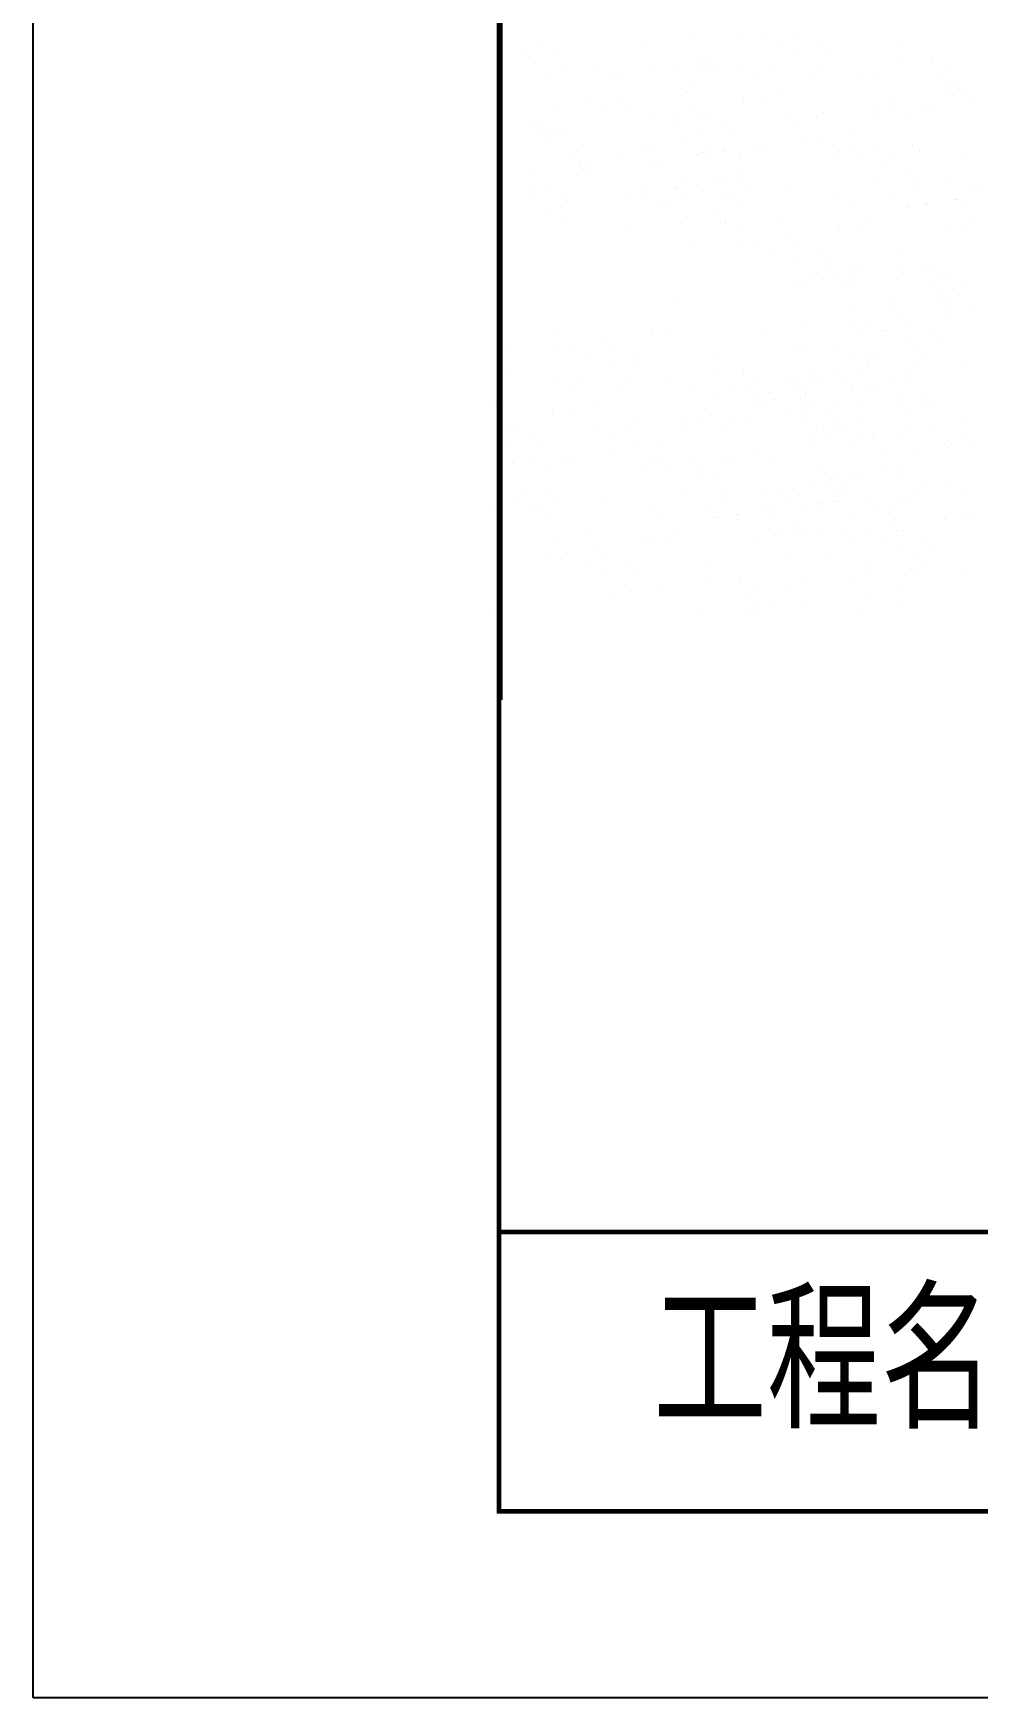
# Model space of a CAD drawing. Extents: x -1292 to 2908, y -1090 to 1828.
# Drawn here: x -1292 to -785, y -1090 to -196 of the extents above; entities that cross this region are included whole.
import ezdxf

# ---------------------------------------------------------------- set-up
doc = ezdxf.new("R2010")
doc.units = 0
doc.header["$MEASUREMENT"] = 0
doc.layers.get('0').update_dxf_attribs({"linetype": 'CONTINUOUS'})
doc.layers.add('TK', color=1, linetype='CONTINUOUS')
doc.layers.add('TREE', color=3, linetype='CONTINUOUS')
doc.styles.add('STYLE1', font='simsun.ttf', dxfattribs={"width": 0.7})

msp = doc.modelspace()

# ---------------------------------------------------------------- linework, layer by layer
for p, q in [((-1040.69, 2.38), (-1040.69, -554.35)), ((-835.17, -356.09), (-835.17, -356.09))]:
    msp.add_line(p, q)
at = {"layer": 'TK', "linetype": 'CONTINUOUS'}
for p, q in [((-1292.08, -1090.11), (-1292.08, 1827.67)), ((-1042.08, -990.11), (-1042.08, 1759.89)), ((2807.92, -990.11), (-1042.08, -990.11)), ((2907.92, -1090.11), (-1292.08, -1090.11))]:
    msp.add_line(p, q, dxfattribs=at)
at = {"layer": 'TK', "linetype": 'CONTINUOUS', "const_width": 2.5}
for points in [[(-1042.08, 1759.89), (-1042.08, -990.11), (2807.92, -990.11), (2807.92, 1759.89), (-1042.08, 1759.89)], [(-1042.08, -840.11), (2807.92, -840.11)]]:
    msp.add_lwpolyline(points, dxfattribs=at)
at = {"layer": 'TREE', "linetype": 'CONTINUOUS'}
for p, q in [((-1021.31, -200.91), (-1021.31, -200.91)), ((-962.08, -202.8), (-962.08, -202.8)), ((-936.83, -197.43), (-936.83, -197.43)), ((-911.71, -198.45), (-911.71, -198.45)), ((-901.3, -197.08), (-901.3, -197.08)), ((-891.5, -201.03), (-891.5, -201.03)), ((-881.31, -197.4), (-881.31, -197.4)), ((-868.49, -203.41), (-868.49, -203.41)), ((-825.54, -203.26), (-825.54, -203.26)), ((-1026.54, -205.89), (-1026.54, -205.89)), ((-1022.38, -212.85), (-1022.38, -212.85)), ((-1012.87, -206.28), (-1012.87, -206.28)), ((-947.56, -213.25), (-947.56, -213.25)), ((-936.18, -212.25), (-936.18, -212.25)), ((-931.3, -211.11), (-931.3, -211.11)), ((-929.77, -213.55), (-929.77, -213.55)), ((-881.46, -208.27), (-881.46, -208.27)), ((-870.28, -214.15), (-870.28, -214.15)), ((-864.8, -206.79), (-864.8, -206.79)), ((-825.33, -211.06), (-825.33, -211.06)), ((-809.37, -210.67), (-809.37, -210.67)), ((-808.93, -212.02), (-808.93, -212.02)), ((-1016.78, -218.25), (-1016.78, -218.25)), ((-1006.37, -216.88), (-1006.37, -216.88)), ((-990.11, -214.74), (-990.11, -214.74)), ((-980.97, -218.89), (-980.97, -218.89)), ((-975.81, -220.28), (-975.81, -220.28)), ((-957.97, -214.62), (-957.97, -214.62)), ((-936.71, -222.83), (-936.71, -222.83)), ((-932.15, -215.02), (-932.15, -215.02)), ((-926.08, -216.92), (-926.08, -216.92)), ((-911.29, -215.09), (-911.29, -215.09)), ((-902.85, -220.46), (-902.85, -220.46)), ((-897.07, -216.02), (-897.07, -216.02)), ((-875.6, -220.8), (-875.6, -220.8)), ((-849.57, -217.37), (-849.57, -217.37)), ((-838.38, -218.92), (-838.38, -218.92)), ((-805.64, -221.5), (-805.64, -221.5)), ((-800.93, -216.04), (-800.93, -216.04)), ((-794.53, -222.14), (-794.53, -222.14)), ((-995.33, -231.6), (-995.33, -231.6)), ((-975.19, -231.57), (-975.19, -231.57)), ((-943.51, -229.74), (-943.51, -229.74)), ((-941.86, -227.69), (-941.86, -227.69)), ((-910.8, -232.28), (-910.8, -232.28)), ((-890.09, -228.99), (-890.09, -228.99)), ((-829.72, -230.86), (-829.72, -230.86)), ((-802.55, -227.28), (-802.55, -227.28)), ((-801.95, -224.88), (-801.95, -224.88)), ((-798.29, -229.82), (-798.29, -229.82)), ((-792.14, -225.91), (-792.14, -225.91)), ((-1010.19, -238.51), (-1010.19, -238.51)), ((-984.16, -235.09), (-984.16, -235.09)), ((-972.16, -236.12), (-972.16, -236.12)), ((-948.7, -240.54), (-948.7, -240.54)), ((-938.5, -237.46), (-938.5, -237.46)), ((-934.77, -239.91), (-934.77, -239.91)), ((-930.25, -239.31), (-930.25, -239.31)), ((-911.33, -233.88), (-911.33, -233.88)), ((-900.92, -232.51), (-900.92, -232.51)), ((-867.96, -239.19), (-867.96, -239.19)), ((-840.7, -240.04), (-840.7, -240.04)), ((-839.94, -238.55), (-839.94, -238.55)), ((-830.29, -238.67), (-830.29, -238.67)), ((-814.03, -236.53), (-814.03, -236.53)), ((-808.01, -238.26), (-808.01, -238.26)), ((-786.86, -232.95), (-786.86, -232.95)), ((-1022.53, -246.72), (-1022.53, -246.72)), ((-1021.33, -243.59), (-1021.33, -243.59)), ((-1017.56, -249.95), (-1017.56, -249.95)), ((-960.82, -241.34), (-960.82, -241.34)), ((-946.36, -245.76), (-946.36, -245.76)), ((-921.95, -245.93), (-921.95, -245.93)), ((-918.27, -249.3), (-918.27, -249.3)), ((-886.4, -242.53), (-886.4, -242.53)), ((-880.54, -246.69), (-880.54, -246.69)), ((-871.69, -241.39), (-871.69, -241.39)), ((-852.06, -249.83), (-852.06, -249.83)), ((-820.32, -241.92), (-820.32, -241.92)), ((-1021.12, -251.39), (-1021.12, -251.39)), ((-1013.87, -253.32), (-1013.87, -253.32)), ((-1010.19, -251.51), (-1010.19, -251.51)), ((-1005.15, -250.99), (-1005.15, -250.99)), ((-996.72, -256.36), (-996.72, -256.36)), ((-965.04, -256.78), (-965.04, -256.78)), ((-941.8, -255.46), (-941.8, -255.46)), ((-934.92, -250.79), (-934.92, -250.79)), ((-931.81, -258.94), (-931.81, -258.94)), ((-922.16, -259.06), (-922.16, -259.06)), ((-905.9, -256.92), (-905.9, -256.92)), ((-899.89, -258.65), (-899.89, -258.65)), ((-878.73, -253.34), (-878.73, -253.34)), ((-868.32, -251.97), (-868.32, -251.97)), ((-837.6, -258.54), (-837.6, -258.54)), ((-820.03, -256.79), (-820.03, -256.79)), ((-1001.42, -261.83), (-1001.42, -261.83)), ((-998.71, -266.46), (-998.71, -266.46)), ((-998.34, -267.61), (-998.34, -267.61)), ((-997.74, -265.2), (-997.74, -265.2)), ((-992.16, -266.06), (-992.16, -266.06)), ((-975.68, -261.24), (-975.68, -261.24)), ((-961.53, -265.48), (-961.53, -265.48)), ((-961.35, -260.16), (-961.35, -260.16)), ((-953.98, -264.68), (-953.98, -264.68)), ((-935.45, -261.37), (-935.45, -261.37)), ((-932.57, -260.43), (-932.57, -260.43)), ((-929.12, -262.61), (-929.12, -262.61)), ((-921.66, -259.3), (-921.66, -259.3)), ((-912.86, -260.47), (-912.86, -260.47)), ((-912.19, -262.32), (-912.19, -262.32)), ((-861.02, -262.56), (-861.02, -262.56)), ((-859.45, -260.12), (-859.45, -260.12)), ((-851.78, -259.63), (-851.78, -259.63)), ((-848.1, -263.01), (-848.1, -263.01)), ((-833.63, -266.1), (-833.63, -266.1)), ((-830.66, -263.63), (-830.66, -263.63)), ((-816.35, -260.17), (-816.35, -260.17)), ((-793.27, -260.68), (-793.27, -260.68)), ((-1025.5, -271.18), (-1025.5, -271.18)), ((-996.47, -269.27), (-996.47, -269.27)), ((-994.07, -270.14), (-994.07, -270.14)), ((-943.95, -276.11), (-943.95, -276.11)), ((-920.69, -276.41), (-920.69, -276.41)), ((-912.36, -270.36), (-912.36, -270.36)), ((-840.8, -274.58), (-840.8, -274.58)), ((-822.22, -269), (-822.22, -269)), ((-798.95, -276.11), (-798.95, -276.11)), ((-1025.01, -281.07), (-1025.01, -281.07)), ((-1022.92, -285.75), (-1022.92, -285.75)), ((-1017.71, -277.97), (-1017.71, -277.97)), ((-1006.66, -283.61), (-1006.66, -283.61)), ((-974.52, -283.49), (-974.52, -283.49)), ((-964.45, -280.83), (-964.45, -280.83)), ((-964.11, -282.12), (-964.11, -282.12)), ((-947.86, -279.98), (-947.86, -279.98)), ((-947.44, -279.08), (-947.44, -279.08)), ((-942.52, -285.95), (-942.52, -285.95)), ((-932.03, -281.48), (-932.03, -281.48)), ((-925.42, -277.18), (-925.42, -277.18)), ((-922.53, -284.02), (-922.53, -284.02)), ((-916.21, -285.62), (-916.21, -285.62)), ((-911.91, -277.18), (-911.91, -277.18)), ((-908.22, -280.56), (-908.22, -280.56)), ((-885.14, -281.07), (-885.14, -281.07)), ((-860.25, -283.9), (-860.25, -283.9)), ((-829.01, -283.86), (-829.01, -283.86)), ((-819.51, -277.29), (-819.51, -277.29)), ((-819.06, -280.46), (-819.06, -280.46)), ((-796.74, -285.75), (-796.74, -285.75)), ((-795.59, -285.89), (-795.59, -285.89)), ((-788.93, -277.72), (-788.93, -277.72)), ((-785.24, -281.1), (-785.24, -281.1)), ((-1014.81, -291.43), (-1014.81, -291.43)), ((-1008.93, -290.04), (-1008.93, -290.04)), ((-956.01, -286.2), (-956.01, -286.2)), ((-949.86, -286.25), (-949.86, -286.25)), ((-940.64, -294.7), (-940.64, -294.7)), ((-924.04, -294.35), (-924.04, -294.35)), ((-914.09, -289.39), (-914.09, -289.39)), ((-851.81, -289.28), (-851.81, -289.28)), ((-823.41, -289.26), (-823.41, -289.26)), ((-822.26, -289.4), (-822.26, -289.4)), ((-813, -287.89), (-813, -287.89)), ((-811.85, -288.03), (-811.85, -288.03)), ((-791.86, -288.34), (-791.86, -288.34)), ((-1006.37, -296.8), (-1006.37, -296.8)), ((-974.42, -299.78), (-974.42, -299.78)), ((-920.4, -297.83), (-920.4, -297.83)), ((-920.36, -297.72), (-920.36, -297.72)), ((-910.93, -300.85), (-910.93, -300.85)), ((-890.82, -296.5), (-890.82, -296.5)), ((-860.29, -302.7), (-860.29, -302.7)), ((-859.76, -301.1), (-859.76, -301.1)), ((-849.88, -301.33), (-849.88, -301.33)), ((-845.36, -298.65), (-845.36, -298.65)), ((-801.97, -302.61), (-801.97, -302.61)), ((-792.01, -299.21), (-792.01, -299.21)), ((-789.14, -296.64), (-789.14, -296.64)), ((-939.25, -308.76), (-939.25, -308.76)), ((-914.13, -309.79), (-914.13, -309.79)), ((-903.72, -308.42), (-903.72, -308.42)), ((-893.92, -312.36), (-893.92, -312.36)), ((-887.46, -306.28), (-887.46, -306.28)), ((-883.73, -308.73), (-883.73, -308.73)), ((-883.88, -319.6), (-883.88, -319.6)), ((-870.91, -314.74), (-870.91, -314.74)), ((-867.23, -318.12), (-867.23, -318.12)), ((-864.86, -320.74), (-864.86, -320.74)), ((-851.35, -320.75), (-851.35, -320.75)), ((-827.96, -314.6), (-827.96, -314.6)), ((-881.96, -329.51), (-881.96, -329.51)), ((-872.71, -325.48), (-872.71, -325.48)), ((-871.47, -325.04), (-871.47, -325.04)), ((-861.97, -327.58), (-861.97, -327.58)), ((-855.65, -329.19), (-855.65, -329.19)), ((-852, -328.7), (-852, -328.7)), ((-847.66, -324.12), (-847.66, -324.12)), ((-827.75, -322.4), (-827.75, -322.4)), ((-824.58, -324.63), (-824.58, -324.63)), ((-811.79, -322), (-811.79, -322)), ((-811.35, -323.35), (-811.35, -323.35)), ((-803.35, -327.37), (-803.35, -327.37)), ((-799.69, -327.47), (-799.69, -327.47)), ((-878.02, -332.13), (-878.02, -332.13)), ((-853.54, -332.95), (-853.54, -332.95)), ((-808.06, -332.84), (-808.06, -332.84)), ((-804.97, -338.62), (-804.97, -338.62)), ((-804.37, -336.22), (-804.37, -336.22)), ((-794.56, -337.25), (-794.56, -337.25)), ((-791.25, -332.84), (-791.25, -332.84)), ((-945.94, -341.07), (-945.94, -341.07)), ((-850.37, -344.42), (-850.37, -344.42)), ((-832.14, -342.19), (-832.14, -342.19)), ((-830.26, -340.07), (-830.26, -340.07)), ((-800.71, -341.15), (-800.71, -341.15)), ((-799.73, -346.26), (-799.73, -346.26)), ((-799.21, -344.66), (-799.21, -344.66)), ((-789.32, -344.89), (-789.32, -344.89)), ((-1010.24, -356.52), (-1010.24, -356.52)), ((-959.08, -356.76), (-959.08, -356.76)), ((-949.2, -357), (-949.2, -357)), ((-878.7, -352.33), (-878.7, -352.33)), ((-853.57, -353.35), (-853.57, -353.35)), ((-843.16, -351.98), (-843.16, -351.98)), ((-833.36, -355.93), (-833.36, -355.93)), ((-826.9, -349.84), (-826.9, -349.84)), ((-823.17, -352.3), (-823.17, -352.3)), ((-1038.57, -364.43), (-1038.57, -364.43)), ((-1013.44, -365.45), (-1013.44, -365.45)), ((-1003.03, -364.08), (-1003.03, -364.08)), ((-986.77, -361.94), (-986.77, -361.94)), ((-983.05, -364.4), (-983.05, -364.4)), ((-959.61, -358.37), (-959.61, -358.37)), ((-901.28, -358.28), (-901.28, -358.28)), ((-882.86, -364.15), (-882.86, -364.15)), ((-862.36, -366.36), (-862.36, -366.36)), ((-848.93, -357.61), (-848.93, -357.61)), ((-823.32, -363.17), (-823.32, -363.17)), ((-810.35, -358.31), (-810.35, -358.31)), ((-806.67, -361.69), (-806.67, -361.69)), ((-993.24, -368.03), (-993.24, -368.03)), ((-983.2, -375.27), (-983.2, -375.27)), ((-970.23, -370.41), (-970.23, -370.41)), ((-966.54, -373.79), (-966.54, -373.79)), ((-927.28, -370.26), (-927.28, -370.26)), ((-878.05, -367.15), (-878.05, -367.15)), ((-853.15, -369.98), (-853.15, -369.98)), ((-843.56, -374.33), (-843.56, -374.33)), ((-842.75, -370.08), (-842.75, -370.08)), ((-838.94, -370.92), (-838.94, -370.92)), ((-816.72, -366.65), (-816.72, -366.65)), ((-812.15, -369.05), (-812.15, -369.05)), ((-791.44, -372.27), (-791.44, -372.27)), ((-1037.92, -379.25), (-1037.92, -379.25)), ((-1013.02, -382.09), (-1013.02, -382.09)), ((-998.81, -383.02), (-998.81, -383.02)), ((-972.02, -381.15), (-972.02, -381.15)), ((-927.07, -378.06), (-927.07, -378.06)), ((-911.1, -377.67), (-911.1, -377.67)), ((-910.66, -379.02), (-910.66, -379.02)), ((-902.67, -383.04), (-902.67, -383.04)), ((-883.72, -382.58), (-883.72, -382.58)), ((-875.91, -378.31), (-875.91, -378.31)), ((-867.93, -381.35), (-867.93, -381.35)), ((-860.36, -379.79), (-860.36, -379.79)), ((-856.68, -383.17), (-856.68, -383.17)), ((-848.82, -377.56), (-848.82, -377.56)), ((-844.72, -375.36), (-844.72, -375.36)), ((-831.95, -383.89), (-831.95, -383.89)), ((-823.78, -383.69), (-823.78, -383.69)), ((-821.89, -376.36), (-821.89, -376.36)), ((-817.46, -375.69), (-817.46, -375.69)), ((-1004.59, -387.46), (-1004.59, -387.46)), ((-977.34, -387.8), (-977.34, -387.8)), ((-951.31, -384.37), (-951.31, -384.37)), ((-940.11, -385.92), (-940.11, -385.92)), ((-926.03, -389.99), (-926.03, -389.99)), ((-917.05, -386.47), (-917.05, -386.47)), ((-907.37, -388.51), (-907.37, -388.51)), ((-903.69, -391.88), (-903.69, -391.88)), ((-896.27, -389.14), (-896.27, -389.14)), ((-893.88, -392.91), (-893.88, -392.91)), ((-885.38, -384.64), (-885.38, -384.64)), ((-881.56, -388), (-881.56, -388)), ((-880.36, -392.36), (-880.36, -392.36)), ((-877.83, -385.8), (-877.83, -385.8)), ((-877.62, -390.77), (-877.62, -390.77)), ((-873.33, -384.65), (-873.33, -384.65)), ((-853.2, -388.78), (-853.2, -388.78)), ((-852.67, -387.18), (-852.67, -387.18)), ((-842.79, -387.41), (-842.79, -387.41)), ((-840.04, -385.83), (-840.04, -385.83)), ((-826.17, -390.27), (-826.17, -390.27)), ((-813.64, -392), (-813.64, -392)), ((-1045.25, -396.74), (-1045.25, -396.74)), ((-1043.6, -394.69), (-1043.6, -394.69)), ((-1013.07, -400.88), (-1013.07, -400.88)), ((-1012.54, -399.28), (-1012.54, -399.28)), ((-1002.66, -399.51), (-1002.66, -399.51)), ((-991.83, -395.99), (-991.83, -395.99)), ((-931.45, -397.86), (-931.45, -397.86)), ((-904.29, -394.28), (-904.29, -394.28)), ((-900.02, -396.82), (-900.02, -396.82)), ((-888.6, -399.95), (-888.6, -399.95)), ((-878.19, -398.58), (-878.19, -398.58)), ((-876.85, -400.29), (-876.85, -400.29)), ((-876.64, -394.81), (-876.64, -394.81)), ((-872.11, -394.21), (-872.11, -394.21)), ((-863.82, -400.83), (-863.82, -400.83)), ((-861.93, -396.44), (-861.93, -396.44)), ((-847.67, -396.15), (-847.67, -396.15)), ((-828.27, -397.43), (-828.27, -397.43)), ((-822.4, -401.59), (-822.4, -401.59)), ((-813.55, -396.29), (-813.55, -396.29)), ((-809.83, -394.09), (-809.83, -394.09)), ((-1040.24, -404.46), (-1040.24, -404.46)), ((-1036.51, -406.92), (-1036.51, -406.92)), ((-1031.99, -406.31), (-1031.99, -406.31)), ((-988.14, -409.53), (-988.14, -409.53)), ((-973.43, -408.39), (-973.43, -408.39)), ((-969.7, -406.19), (-969.7, -406.19)), ((-942.43, -407.04), (-942.43, -407.04)), ((-941.68, -405.55), (-941.68, -405.55)), ((-932.02, -405.67), (-932.02, -405.67)), ((-922.05, -408.93), (-922.05, -408.93)), ((-915.76, -403.53), (-915.76, -403.53)), ((-909.75, -405.26), (-909.75, -405.26)), ((-876.79, -405.68), (-876.79, -405.68)), ((-870.89, -409.17), (-870.89, -409.17)), ((-867.64, -408.74), (-867.64, -408.74)), ((-861.65, -406.24), (-861.65, -406.24)), ((-860.13, -404.2), (-860.13, -404.2)), ((-857.96, -409.62), (-857.96, -409.62)), ((-847.47, -405.15), (-847.47, -405.15)), ((-820.6, -408.24), (-820.6, -408.24)), ((-810.19, -406.87), (-810.19, -406.87)), ((-793.93, -404.73), (-793.93, -404.73)), ((-1036.66, -417.79), (-1036.66, -417.79)), ((-1023.69, -412.93), (-1023.69, -412.93)), ((-1020, -416.31), (-1020, -416.31)), ((-982.28, -413.69), (-982.28, -413.69)), ((-970.06, -418.97), (-970.06, -418.97)), ((-953.8, -416.83), (-953.8, -416.83)), ((-874.43, -415.33), (-874.43, -415.33)), ((-873.68, -413.84), (-873.68, -413.84)), ((-864.02, -413.96), (-864.02, -413.96)), ((-854.05, -417.21), (-854.05, -417.21)), ((-847.76, -411.82), (-847.76, -411.82)), ((-841.75, -413.55), (-841.75, -413.55)), ((-840.62, -412.69), (-840.62, -412.69)), ((-826.57, -413.41), (-826.57, -413.41)), ((-802.89, -417.46), (-802.89, -417.46)), ((-801.32, -415.02), (-801.32, -415.02)), ((-793.65, -414.53), (-793.65, -414.53)), ((-789.96, -417.9), (-789.96, -417.9)), ((-1034.31, -427.43), (-1034.31, -427.43)), ((-1033.55, -425.94), (-1033.55, -425.94)), ((-1023.9, -426.06), (-1023.9, -426.06)), ((-1007.64, -423.92), (-1007.64, -423.92)), ((-1001.62, -425.65), (-1001.62, -425.65)), ((-980.47, -420.34), (-980.47, -420.34)), ((-961.19, -427.12), (-961.19, -427.12)), ((-953.52, -426.63), (-953.52, -426.63)), ((-939.34, -425.54), (-939.34, -425.54)), ((-921.77, -423.79), (-921.77, -423.79)), ((-918.09, -427.17), (-918.09, -427.17)), ((-903.4, -420.38), (-903.4, -420.38)), ((-895.01, -427.68), (-895.01, -427.68)), ((-834.32, -420.81), (-834.32, -420.81)), ((-825.91, -428.29), (-825.91, -428.29)), ((-818.95, -423.08), (-818.95, -423.08)), ((-1013.92, -429.32), (-1013.92, -429.32)), ((-962.76, -429.56), (-962.76, -429.56)), ((-949.84, -430.01), (-949.84, -430.01)), ((-935.37, -433.1), (-935.37, -433.1)), ((-932.4, -430.63), (-932.4, -430.63)), ((-923.96, -436), (-923.96, -436)), ((-873.89, -436.38), (-873.89, -436.38)), ((-870.11, -430.51), (-870.11, -430.51)), ((-867.29, -432.08), (-867.29, -432.08)), ((-861.68, -435.89), (-861.68, -435.89)), ((-853.77, -432.08), (-853.77, -432.08)), ((-850.08, -435.46), (-850.08, -435.46)), ((-836.32, -429.66), (-836.32, -429.66)), ((-827.01, -435.97), (-827.01, -435.97)), ((-1027.16, -444.18), (-1027.16, -444.18)), ((-1013.64, -444.18), (-1013.64, -444.18)), ((-942.54, -441.58), (-942.54, -441.58)), ((-921.25, -444.29), (-921.25, -444.29)), ((-900.69, -443.11), (-900.69, -443.11)), ((-890.67, -444.72), (-890.67, -444.72)), ((-884.38, -440.84), (-884.38, -440.84)), ((-864.39, -438.92), (-864.39, -438.92)), ((-858.96, -444.18), (-858.96, -444.18)), ((-858.07, -440.52), (-858.07, -440.52)), ((-855.96, -444.29), (-855.96, -444.29)), ((-844.65, -445.66), (-844.65, -445.66)), ((-817.48, -442.09), (-817.48, -442.09)), ((-814.41, -439.05), (-814.41, -439.05)), ((-802.11, -438.8), (-802.11, -438.8)), ((-793.68, -444.18), (-793.68, -444.18)), ((-1044.26, -452.95), (-1044.26, -452.95)), ((-1033.76, -448.48), (-1033.76, -448.48)), ((-1024.27, -451.02), (-1024.27, -451.02)), ((-1017.94, -452.62), (-1017.94, -452.62)), ((-1009.96, -447.56), (-1009.96, -447.56)), ((-986.88, -448.07), (-986.88, -448.07)), ((-961.98, -450.9), (-961.98, -450.9)), ((-930.75, -450.86), (-930.75, -450.86)), ((-920.79, -447.46), (-920.79, -447.46)), ((-914.74, -454.89), (-914.74, -454.89)), ((-913.58, -455.03), (-913.58, -455.03)), ((-898.48, -452.75), (-898.48, -452.75)), ((-897.33, -452.89), (-897.33, -452.89)), ((-893.6, -455.34), (-893.6, -455.34)), ((-886.98, -448.1), (-886.98, -448.1)), ((-879.59, -451.11), (-879.59, -451.11)), ((-871.32, -449.18), (-871.32, -449.18)), ((-870.16, -449.31), (-870.16, -449.31)), ((-869.63, -447.71), (-869.63, -447.71)), ((-860.91, -447.81), (-860.91, -447.81)), ((-859.75, -447.94), (-859.75, -447.94)), ((-852.79, -455.75), (-852.79, -455.75)), ((-839.36, -451.23), (-839.36, -451.23)), ((-833.16, -453.82), (-833.16, -453.82)), ((-832.68, -451.4), (-832.68, -451.4)), ((-825.57, -449.16), (-825.57, -449.16)), ((-824.14, -448.6), (-824.14, -448.6)), ((-787.23, -453.55), (-787.23, -453.55)), ((-1015.83, -456.39), (-1015.83, -456.39)), ((-992.56, -463.5), (-992.56, -463.5)), ((-953.55, -456.28), (-953.55, -456.28)), ((-925.15, -456.26), (-925.15, -456.26)), ((-923.99, -456.4), (-923.99, -456.4)), ((-890.88, -463.64), (-890.88, -463.64)), ((-881.12, -463.66), (-881.12, -463.66)), ((-880.78, -461.35), (-880.78, -461.35)), ((-869.58, -464.04), (-869.58, -464.04)), ((-855.99, -464.69), (-855.99, -464.69)), ((-845.58, -463.32), (-845.58, -463.32)), ((-829.32, -461.18), (-829.32, -461.18)), ((-828.6, -463.52), (-828.6, -463.52)), ((-825.6, -463.63), (-825.6, -463.63)), ((-802.16, -457.6), (-802.16, -457.6)), ((-801.63, -456), (-801.63, -456)), ((-791.75, -456.23), (-791.75, -456.23)), ((-1012.67, -467.85), (-1012.67, -467.85)), ((-989.2, -473.28), (-989.2, -473.28)), ((-962.03, -469.7), (-962.03, -469.7)), ((-961.5, -468.1), (-961.5, -468.1)), ((-951.62, -468.33), (-951.62, -468.33)), ((-947.1, -465.65), (-947.1, -465.65)), ((-903.71, -469.61), (-903.71, -469.61)), ((-893.75, -466.21), (-893.75, -466.21)), ((-877.09, -464.73), (-877.09, -464.73)), ((-851.35, -468.95), (-851.35, -468.95)), ((-835.79, -467.26), (-835.79, -467.26)), ((-812.78, -469.64), (-812.78, -469.64)), ((-809.09, -473.02), (-809.09, -473.02)), ((-1040.99, -475.76), (-1040.99, -475.76)), ((-1015.87, -476.79), (-1015.87, -476.79)), ((-1005.46, -475.42), (-1005.46, -475.42)), ((-995.66, -479.36), (-995.66, -479.36)), ((-985.47, -475.73), (-985.47, -475.73)), ((-972.65, -481.74), (-972.65, -481.74)), ((-929.7, -481.6), (-929.7, -481.6)), ((-885.29, -475.48), (-885.29, -475.48)), ((-864.78, -477.69), (-864.78, -477.69)), ((-845.17, -481.41), (-845.17, -481.41)), ((-825.75, -474.5), (-825.75, -474.5)), ((-819.15, -477.99), (-819.15, -477.99)), ((-814.57, -480.38), (-814.57, -480.38)), ((-985.62, -486.6), (-985.62, -486.6)), ((-968.97, -485.12), (-968.97, -485.12)), ((-929.49, -489.4), (-929.49, -489.4)), ((-913.53, -489), (-913.53, -489)), ((-913.09, -490.35), (-913.09, -490.35)), ((-878.33, -489.64), (-878.33, -489.64)), ((-851.24, -488.89), (-851.24, -488.89)), ((-845.99, -485.66), (-845.99, -485.66)), ((-824.31, -487.7), (-824.31, -487.7)), ((-819.89, -487.03), (-819.89, -487.03)), ((-793.86, -483.6), (-793.86, -483.6)), ((-979.76, -499.13), (-979.76, -499.13)), ((-974.44, -492.48), (-974.44, -492.48)), ((-953.74, -495.7), (-953.74, -495.7)), ((-909.8, -499.84), (-909.8, -499.84)), ((-905.09, -494.38), (-905.09, -494.38)), ((-887.8, -495.97), (-887.8, -495.97)), ((-842.47, -497.16), (-842.47, -497.16)), ((-826.21, -495.02), (-826.21, -495.02)), ((-1047.67, -508.07), (-1047.67, -508.07)), ((-933.88, -509.2), (-933.88, -509.2)), ((-906.71, -505.62), (-906.71, -505.62)), ((-906.11, -503.22), (-906.11, -503.22)), ((-902.45, -508.15), (-902.45, -508.15)), ((-896.3, -504.25), (-896.3, -504.25)), ((-880.04, -502.11), (-880.04, -502.11)), ((-850.09, -507.48), (-850.09, -507.48)), ((-828.59, -501.61), (-828.59, -501.61))]:
    msp.add_line(p, q, dxfattribs=at)

# ---------------------------------------------------------------- texts
at = {"layer": 'TK', "linetype": 'CONTINUOUS', "style": 'STYLE1', "width": 0.7}
msp.add_text('工程名', height=64, dxfattribs=at).set_placement((-959.28, -938.74))

doc.saveas('drawing.dxf')
